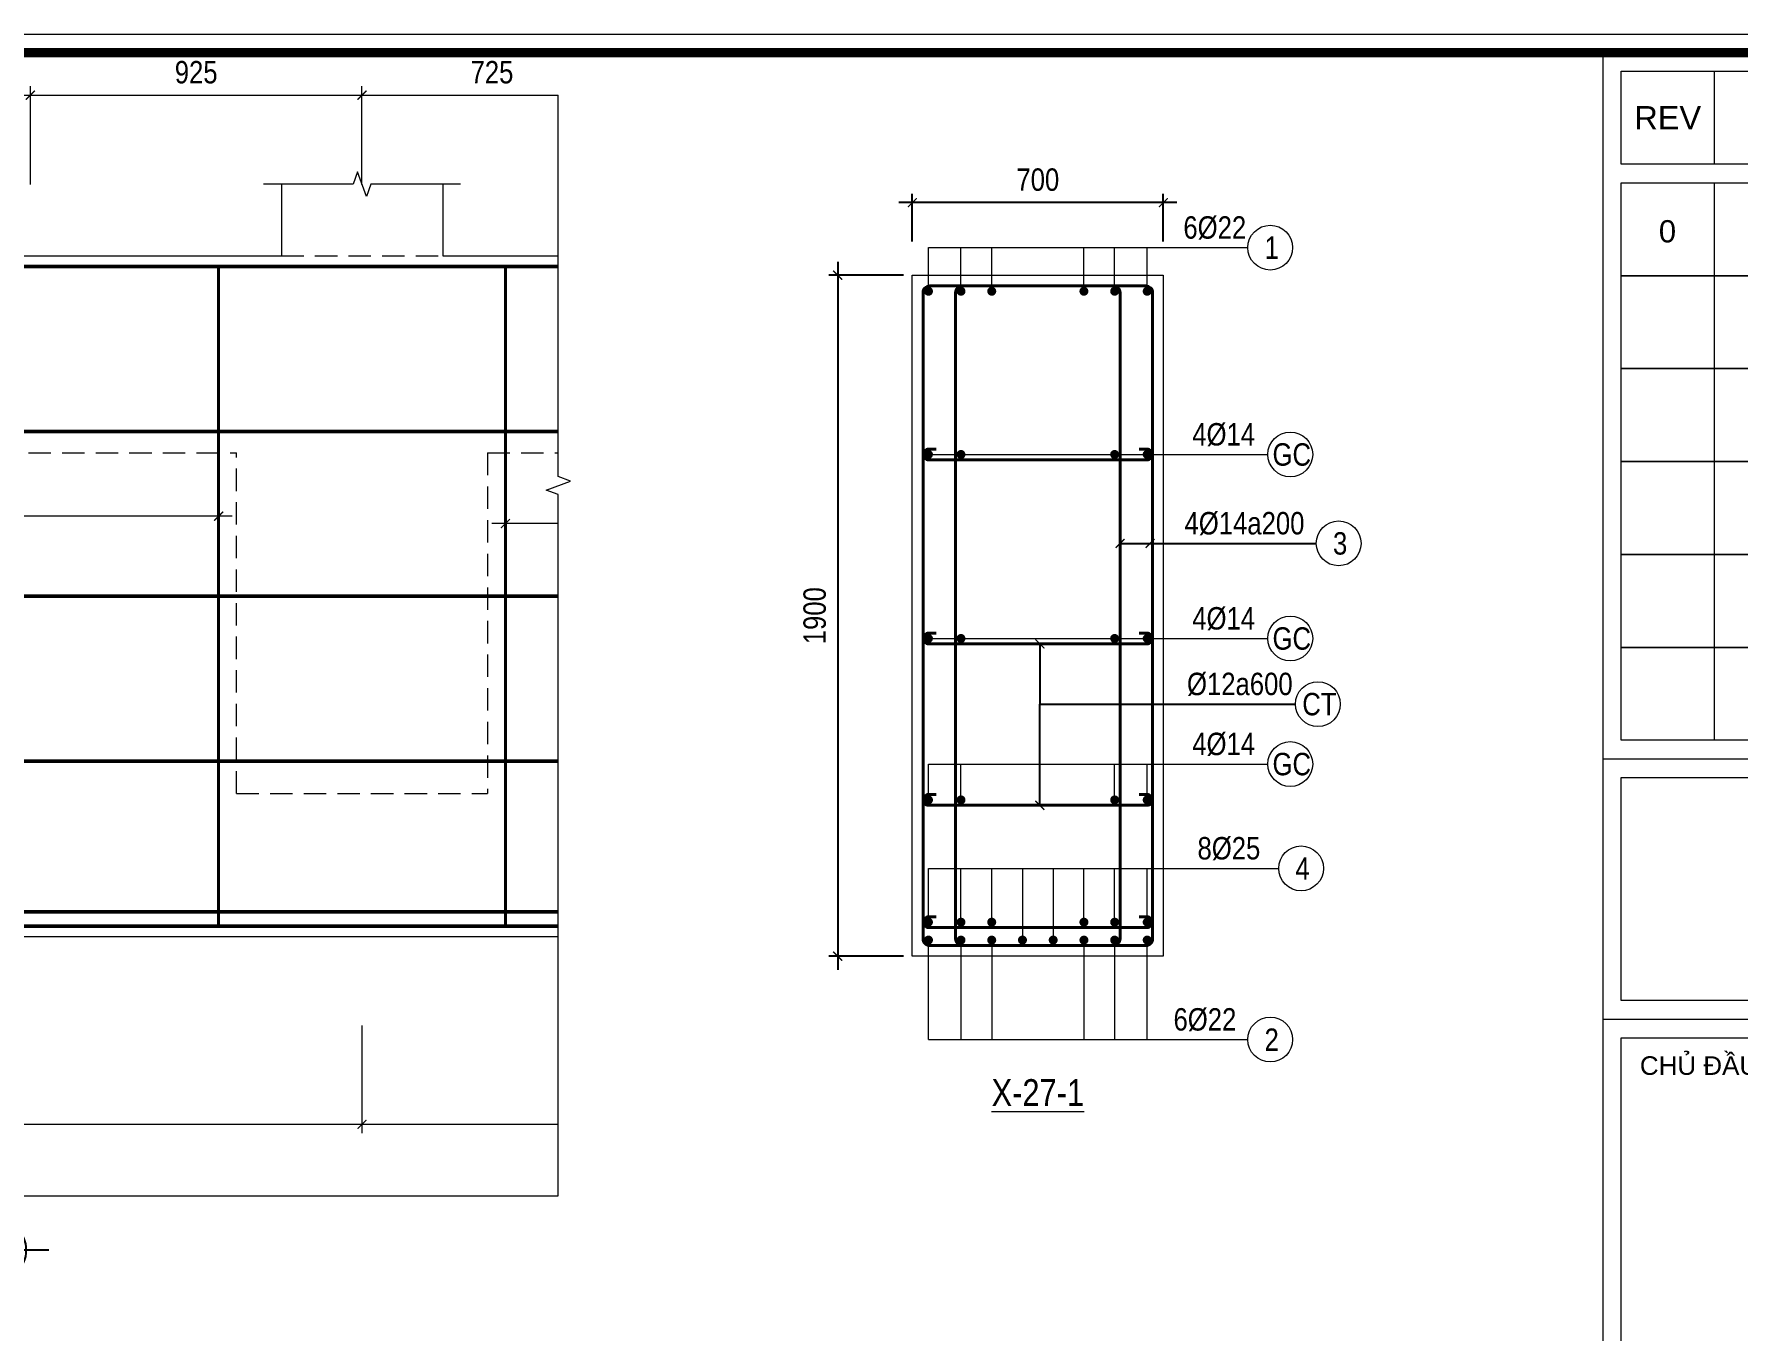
# Model space of a CAD drawing. Header units: millimetres. Extents: x 3014920 to 3563667, y -1638653 to -1356471.
# Drawn here: x 3359075 to 3363827, y -1589934 to -1586316 of the extents above; entities that cross this region are included whole.
import ezdxf
from ezdxf.enums import TextEntityAlignment as Align
from ezdxf.xclip import XClip

# ---------------------------------------------------------------- set-up
doc = ezdxf.new("R2010")
doc.units = ezdxf.units.MM
doc.header["$MEASUREMENT"] = 0
doc.header["$XCLIPFRAME"] = 0
doc.header["$PDMODE"] = 2
doc.linetypes.add('HIDDEN', pattern=[0.375, 0.25, -0.125])
doc.layers.get('0').update_dxf_attribs({"lineweight": 9})
doc.layers.get('Defpoints').update_dxf_attribs({"color": 10, "lineweight": 0})
for name, color, linetype, lineweight in [('2', 2, 'Continuous', 20), ('CDAI', 21, 'Continuous', 40), ('CTHEP', 50, 'Continuous', 50), ('DBAO', 90, 'Continuous', 13), ('DGIONG', 130, 'Continuous', 13), ('KTH', 154, 'Continuous', 9), ('Net khuat', 8, 'HIDDEN', 13), ('TEXT', 7, 'Continuous', 15)]:
    doc.layers.add(name, color=color, linetype=linetype, lineweight=lineweight)
doc.layers.add('8', color=8, linetype='Continuous')
doc.styles.add('CHG_XX_Khung ten$0$A1 BORDER$0$ARIAL', font='arial.ttf')
doc.styles.add('CHG_XX_Khung ten$0$A1 BORDER$0$Title Block DD$0$ARIAL', font='arial.ttf')
doc.styles.add('CHG_XX_Khung ten$0$arial', font='arial.ttf')
doc.styles.add('HELVECONDENSE', font='VHELVCN_0.TTF')
doc.styles.add('Star-HelCon', font='VHELVCN_0.TTF')
doc.styles.add('TTP-HelCon', font='VHELVCN_0.TTF')
doc.dimstyles.new('TTP-25', dxfattribs={"dimscale": 25, "dimtxt": 2.5, "dimasz": 1, "dimexe": 1, "dimexo": 1, "dimgap": 0.09, "dimtad": 0, "dimdec": 4, "dimrnd": 1, "dimzin": 9, "dimdsep": 46, "dimtxsty": 'TTP-HelCon', "dimblk": 'ARCHTICK', "dimcen": 0.09, "dimdle": 1.5, "dimclrd": 256, "dimclre": 256, "dimclrt": 7, "dimadec": 0, "dimazin": 0, "dimtfac": 1, "dimtdec": 4, "dimtmove": 0, "dimatfit": 3, "dimldrblk": 'ARCHTICK', "dimfxl": 1, "dimtvp": 1, "dimtolj": 1, "dimtzin": 0, "dimarcsym": 0})

# ---------------------------------------------------------------- blocks, each defined once
blk = doc.blocks.new('_ArchTick')
at = {"color": 0, "linetype": 'ByBlock', "const_width": 0.15}
blk.add_lwpolyline([(-0.5, -0.5), (0.5, 0.5)], dxfattribs=at)
blk = doc.blocks.new('*D2242')
at = {"layer": 'Defpoints', "color": 0, "transparency": 16777216}
for p in [(12074.5, -14.1), (11149.5, -288.1), (12074.5, -288.1)]:
    blk.add_point(p, dxfattribs=at)
at = {"layer": 'KTH', "lineweight": -2, "transparency": 16777216}
for p, q in [((11149.5, -263.1), (11149.5, 10.9)), ((12074.5, -263.1), (12074.5, 10.9)), ((11112, -14.1), (12112, -14.1))]:
    blk.add_line(p, q, dxfattribs=at)
at = {"layer": 'KTH', "lineweight": -2, "transparency": 16777216, "xscale": 25, "yscale": 25, "zscale": 25, "rotation": 180}
blk.add_blockref('_ArchTick', (11149.5, -14.1), dxfattribs=at)
at = {"layer": 'KTH', "lineweight": -2, "transparency": 16777216, "xscale": 25, "yscale": 25, "zscale": 25}
blk.add_blockref('_ArchTick', (12074.5, -14.1), dxfattribs=at)
at = {"layer": 'KTH', "color": 7, "transparency": 16777216, "insert": (11612, 49.7), "char_height": 62.5, "attachment_point": 5, "style": 'TTP-HelCon'}
blk.add_mtext('\\A1;925', dxfattribs=at)
blk = doc.blocks.new('dau truc')
blk.add_circle((0, 0), 180)
at = {"layer": '8'}
for p, q in [((0, 127), (0, 345)), ((-127, 0), (-345, 0)), ((345, 0), (127, 0)), ((0, -345), (0, -127))]:
    blk.add_line(p, q, dxfattribs=at)
blk.add_circle((0, 0), 200, dxfattribs=at)
at = {"layer": 'TEXT', "style": 'HELVECONDENSE'}
blk.add_attdef('A', text='', height=233, dxfattribs=at).set_placement((0, 0), align=Align.MIDDLE)
blk = doc.blocks.new('*D2245')
at = {"layer": 'Defpoints', "color": 0, "transparency": 16777216}
for p in [(9249.5, -2660), (12074.5, -2660), (12074.5, -2885)]:
    blk.add_point(p, dxfattribs=at)
at = {"layer": 'KTH', "lineweight": -2, "transparency": 16777216}
for p, q in [((9249.5, -2685), (9249.5, -2910)), ((12074.5, -2685), (12074.5, -2910)), ((9212, -2885), (12112, -2885))]:
    blk.add_line(p, q, dxfattribs=at)
at = {"layer": 'KTH', "lineweight": -2, "transparency": 16777216, "xscale": 25, "yscale": 25, "zscale": 25, "rotation": 180}
blk.add_blockref('_ArchTick', (9249.5, -2885), dxfattribs=at)
at = {"layer": 'KTH', "lineweight": -2, "transparency": 16777216, "xscale": 25, "yscale": 25, "zscale": 25}
blk.add_blockref('_ArchTick', (12074.5, -2885), dxfattribs=at)
at = {"layer": 'KTH', "color": 7, "transparency": 16777216, "insert": (10662, -2821.2), "char_height": 62.5, "attachment_point": 5, "style": 'TTP-HelCon'}
blk.add_mtext('\\A1;2825', dxfattribs=at)
blk = doc.blocks.new('*D2248')
at = {"layer": 'Defpoints', "color": 0, "transparency": 16777216}
for p in [(11149.5, -14.1), (6050.5, -288.1), (11149.5, -288.1)]:
    blk.add_point(p, dxfattribs=at)
at = {"layer": 'KTH', "lineweight": -2, "transparency": 16777216}
for p, q in [((6050.5, -263.1), (6050.5, 10.9)), ((11149.5, -263.1), (11149.5, 10.9)), ((6013, -14.1), (11187, -14.1))]:
    blk.add_line(p, q, dxfattribs=at)
at = {"layer": 'KTH', "lineweight": -2, "transparency": 16777216, "xscale": 25, "yscale": 25, "zscale": 25, "rotation": 180}
blk.add_blockref('_ArchTick', (6050.5, -14.1), dxfattribs=at)
at = {"layer": 'KTH', "lineweight": -2, "transparency": 16777216, "xscale": 25, "yscale": 25, "zscale": 25}
blk.add_blockref('_ArchTick', (11149.5, -14.1), dxfattribs=at)
at = {"layer": 'KTH', "color": 7, "transparency": 16777216, "insert": (8600, 49.7), "char_height": 62.5, "attachment_point": 5, "style": 'TTP-HelCon'}
blk.add_mtext('\\A1;4125', dxfattribs=at)
blk = doc.blocks.new('*D2225')
at = {"layer": 'Defpoints', "color": 0, "transparency": 16777216}
for p in [(9249.5, -1012), (11674.5, -1012), (9249.5, -1188.4)]:
    blk.add_point(p, dxfattribs=at)
at = {"layer": 'KTH', "lineweight": -2, "transparency": 16777216}
for p, q in [((9249.5, -1037), (9249.5, -1213.4)), ((11674.5, -1037), (11674.5, -1213.4)), ((11712, -1188.4), (9212, -1188.4))]:
    blk.add_line(p, q, dxfattribs=at)
at = {"layer": 'KTH', "lineweight": -2, "transparency": 16777216, "xscale": 25, "yscale": 25, "zscale": 25, "rotation": 180}
blk.add_blockref('_ArchTick', (9249.5, -1188.4), dxfattribs=at)
at = {"layer": 'KTH', "lineweight": -2, "transparency": 16777216, "xscale": 25, "yscale": 25, "zscale": 25}
blk.add_blockref('_ArchTick', (11674.5, -1188.4), dxfattribs=at)
at = {"layer": 'KTH', "color": 7, "transparency": 16777216, "insert": (10462, -1118.5), "char_height": 62.5, "attachment_point": 5, "style": 'TTP-HelCon'}
blk.add_mtext('\\A1;4Þ14a250-3', dxfattribs=at)
blk = doc.blocks.new('*D2229')
at = {"layer": 'Defpoints', "color": 0, "transparency": 16777216}
for p in [(12074.5, -2584), (14699.5, -2584), (14699.5, -2885)]:
    blk.add_point(p, dxfattribs=at)
at = {"layer": 'KTH', "lineweight": -2, "transparency": 16777216}
for p, q in [((12074.5, -2609), (12074.5, -2910)), ((14699.5, -2609), (14699.5, -2910)), ((12037, -2885), (14737, -2885))]:
    blk.add_line(p, q, dxfattribs=at)
at = {"layer": 'KTH', "lineweight": -2, "transparency": 16777216, "xscale": 25, "yscale": 25, "zscale": 25, "rotation": 180}
blk.add_blockref('_ArchTick', (12074.5, -2885), dxfattribs=at)
at = {"layer": 'KTH', "lineweight": -2, "transparency": 16777216, "xscale": 25, "yscale": 25, "zscale": 25}
blk.add_blockref('_ArchTick', (14699.5, -2885), dxfattribs=at)
at = {"layer": 'KTH', "color": 7, "transparency": 16777216, "insert": (13387, -2821.2), "char_height": 62.5, "attachment_point": 5, "style": 'TTP-HelCon'}
blk.add_mtext('\\A1;2625', dxfattribs=at)
blk = doc.blocks.new('*D2235')
at = {"layer": 'Defpoints', "color": 0, "transparency": 16777216}
for p in [(11050, -2885), (21150, -2885), (11050, -3085)]:
    blk.add_point(p, dxfattribs=at)
at = {"layer": 'KTH', "lineweight": -2, "transparency": 16777216}
for p, q in [((11050, -2910), (11050, -3110)), ((21150, -2910), (21150, -3110)), ((21187.5, -3085), (11012.5, -3085))]:
    blk.add_line(p, q, dxfattribs=at)
at = {"layer": 'KTH', "lineweight": -2, "transparency": 16777216, "xscale": 25, "yscale": 25, "zscale": 25, "rotation": 180}
blk.add_blockref('_ArchTick', (11050, -3085), dxfattribs=at)
at = {"layer": 'KTH', "lineweight": -2, "transparency": 16777216, "xscale": 25, "yscale": 25, "zscale": 25}
blk.add_blockref('_ArchTick', (21150, -3085), dxfattribs=at)
at = {"layer": 'KTH', "color": 7, "transparency": 16777216, "insert": (16100, -3021.1), "char_height": 62.5, "attachment_point": 5, "style": 'TTP-HelCon'}
blk.add_mtext('\\A1;10100', dxfattribs=at)
blk = doc.blocks.new('*D2202')
at = {"layer": 'Defpoints', "color": 0, "transparency": 16777216}
for p in [(12474.5, -1012), (14699.5, -1012), (12474.5, -1209.1)]:
    blk.add_point(p, dxfattribs=at)
at = {"layer": 'KTH', "lineweight": -2, "transparency": 16777216}
for p, q in [((12474.5, -1037), (12474.5, -1234.1)), ((14699.5, -1037), (14699.5, -1234.1)), ((14737, -1209.1), (12437, -1209.1))]:
    blk.add_line(p, q, dxfattribs=at)
at = {"layer": 'KTH', "lineweight": -2, "transparency": 16777216, "xscale": 25, "yscale": 25, "zscale": 25, "rotation": 180}
blk.add_blockref('_ArchTick', (12474.5, -1209.1), dxfattribs=at)
at = {"layer": 'KTH', "lineweight": -2, "transparency": 16777216, "xscale": 25, "yscale": 25, "zscale": 25}
blk.add_blockref('_ArchTick', (14699.5, -1209.1), dxfattribs=at)
at = {"layer": 'KTH', "color": 7, "transparency": 16777216, "insert": (13587, -1139.2), "char_height": 62.5, "attachment_point": 5, "style": 'TTP-HelCon'}
blk.add_mtext('\\A1;4Þ14a250-3', dxfattribs=at)
blk = doc.blocks.new('*D2204')
at = {"layer": 'Defpoints', "color": 0, "transparency": 16777216}
for p in [(12799.5, -14.1), (12074.5, -288.1), (12799.5, -288.1)]:
    blk.add_point(p, dxfattribs=at)
at = {"layer": 'KTH', "lineweight": -2, "transparency": 16777216}
for p, q in [((12074.5, -263.1), (12074.5, 10.9)), ((12799.5, -263.1), (12799.5, 10.9)), ((12037, -14.1), (12837, -14.1))]:
    blk.add_line(p, q, dxfattribs=at)
at = {"layer": 'KTH', "lineweight": -2, "transparency": 16777216, "xscale": 25, "yscale": 25, "zscale": 25, "rotation": 180}
blk.add_blockref('_ArchTick', (12074.5, -14.1), dxfattribs=at)
at = {"layer": 'KTH', "lineweight": -2, "transparency": 16777216, "xscale": 25, "yscale": 25, "zscale": 25}
blk.add_blockref('_ArchTick', (12799.5, -14.1), dxfattribs=at)
at = {"layer": 'KTH', "color": 7, "transparency": 16777216, "insert": (12437, 49.7), "char_height": 62.5, "attachment_point": 5, "style": 'TTP-HelCon'}
blk.add_mtext('\\A1;725', dxfattribs=at)
blk = doc.blocks.new('*D1087')
at = {"layer": 'Defpoints', "color": 0, "ltscale": 500, "transparency": 16777216}
for p in [(3361524.7, -1586988.6), (3361316.5, -1588888.6), (3361524.7, -1588888.6)]:
    blk.add_point(p, dxfattribs=at)
at = {"layer": 'KTH', "lineweight": -2, "ltscale": 500, "transparency": 16777216}
for p, q in [((3361499.7, -1586988.6), (3361291.5, -1586988.6)), ((3361316.5, -1586951.1), (3361316.5, -1588926.1)), ((3361499.7, -1588888.6), (3361291.5, -1588888.6))]:
    blk.add_line(p, q, dxfattribs=at)
at = {"layer": 'KTH', "lineweight": -2, "ltscale": 500, "transparency": 16777216, "xscale": 25, "yscale": 25, "zscale": 25}
for p, rotation in [((3361316.5, -1586988.6), 90), ((3361316.5, -1588888.6), 270)]:
    blk.add_blockref('_ArchTick', p, dxfattribs=dict(at, rotation=rotation))
at = {"layer": 'KTH', "color": 7, "ltscale": 500, "transparency": 16777216, "insert": (3361252.6, -1587938.6), "char_height": 62.5, "attachment_point": 5, "rotation": 90, "style": 'TTP-HelCon'}
blk.add_mtext('\\A1;1900', dxfattribs=at)
blk = doc.blocks.new('*D1088')
at = {"layer": 'Defpoints', "color": 0, "ltscale": 500, "transparency": 16777216}
for p in [(3361524.7, -1586786.3), (3361524.7, -1586919.5), (3362224.7, -1586919.5)]:
    blk.add_point(p, dxfattribs=at)
at = {"layer": 'KTH', "lineweight": -2, "ltscale": 500, "transparency": 16777216}
for p, q in [((3362262.2, -1586786.3), (3361487.2, -1586786.3)), ((3361524.7, -1586894.5), (3361524.7, -1586761.3)), ((3362224.7, -1586894.5), (3362224.7, -1586761.3))]:
    blk.add_line(p, q, dxfattribs=at)
at = {"layer": 'KTH', "lineweight": -2, "ltscale": 500, "transparency": 16777216, "xscale": 25, "yscale": 25, "zscale": 25, "rotation": 180}
blk.add_blockref('_ArchTick', (3361524.7, -1586786.3), dxfattribs=at)
at = {"layer": 'KTH', "lineweight": -2, "ltscale": 500, "transparency": 16777216, "xscale": 25, "yscale": 25, "zscale": 25}
blk.add_blockref('_ArchTick', (3362224.7, -1586786.3), dxfattribs=at)
at = {"layer": 'KTH', "color": 7, "ltscale": 500, "transparency": 16777216, "insert": (3361874.7, -1586722.5), "char_height": 62.5, "attachment_point": 5, "style": 'TTP-HelCon'}
blk.add_mtext('\\A1;700', dxfattribs=at)
blk = doc.blocks.new('CHG_XX_Khung ten')
for p, q in [((687, 577), (687, 17)), ((687, 501), (824, 501)), ((687, 473), (824, 473))]:
    blk.add_line(p, q)
at = {"linetype": 'Continuous'}
for p, q in [((699, 575), (699, 565)), ((699, 563), (699, 503))]:
    blk.add_line(p, q, dxfattribs=at)
blk.add_lwpolyline([(15, 579), (826, 579), (826, 15), (15, 15)], close=True)
at = {"color": 4, "linetype": 'Continuous', "const_width": 1}
blk.add_lwpolyline([(17, 577), (824, 577), (824, 17), (17, 17)], close=True, dxfattribs=at)
at = {"linetype": 'Continuous'}
for points in [[(822, 565), (689, 565), (689, 575), (822, 575)], [(822, 553), (689, 553), (689, 563), (822, 563)], [(822, 543), (689, 543), (689, 553), (822, 553)], [(822, 533), (689, 533), (689, 543), (822, 543)], [(822, 523), (689, 523), (689, 533), (822, 533)], [(822, 513), (689, 513), (689, 523), (822, 523)], [(822, 503), (689, 503), (689, 513), (822, 513)], [(689, 499), (822, 499), (822, 475), (689, 475)], [(689, 471), (822, 471), (822, 424.69), (689, 424.69)]]:
    blk.add_lwpolyline(points, close=True, dxfattribs=at)
for s, height, style, p in [('REV', 2.5, 'CHG_XX_Khung ten$0$A1 BORDER$0$ARIAL', (694, 570)), ('0', 2.39, 'CHG_XX_Khung ten$0$arial', (693.97, 557.78))]:
    blk.add_text(s, height=height, dxfattribs=dict(style=style)).set_placement(p, align=Align.MIDDLE_CENTER)
at = {"style": 'CHG_XX_Khung ten$0$A1 BORDER$0$Title Block DD$0$ARIAL'}
blk.add_text('CHỦ ĐẦU TƯ - CLIENT', height=2, dxfattribs=at).set_placement((691, 468), align=Align.MIDDLE_LEFT)
blk = doc.blocks.new('2X-27')
at = {"layer": 'CDAI'}
for points in [[(11674.54571, -492.01967), (11674.54571, -2332.01967)], [(12474.54571, -492.01967), (12474.54571, -2332.01967)]]:
    blk.add_lwpolyline(points, dxfattribs=at)
at = {"layer": 'CTHEP'}
for p, q in [((-1120, -492.0023), (12349.5441, -492.00231)), ((43600.82369, -952.0023), (-1097.24346, -952.0023)), ((43600.82369, -1412.0023), (-1120, -1412.0023)), ((43590.27909, -1872.0023), (-1090, -1872.0023))]:
    blk.add_line(p, q, dxfattribs=at)
for points in [[(11929.54571, -492.0023), (43920.00001, -492.00231), (43920.00001, -992.23503)], [(9249.54571, -2292.0023), (14699.54571, -2292.0023)], [(-1120, -2332.0023), (43920.00001, -2332.0023)]]:
    blk.add_lwpolyline(points, dxfattribs=at)
at = {"layer": 'DBAO', "linetype": 'Continuous'}
for p, q in [((11849.55321, -262.0023), (11849.55321, -462.0023)), ((12299.54571, -262.0023), (12299.54571, -462.0023)), ((5350.00195, -462.0023), (11849.54735, -462.0023)), ((12299.54571, -462.0023), (12424.54571, -462.0023)), ((12304.54571, -462.0023), (18250.00195, -462.0023))]:
    blk.add_line(p, q, dxfattribs=at)
at = {"layer": 'DBAO', "linetype": 'Continuous', "flags": 128}
blk.add_lwpolyline([(43950, -2362.0023), (-1150, -2362.0023), (-1150, -462.0023)], dxfattribs=at)
at = {"layer": 'DGIONG', "linetype": 'Continuous', "flags": 128}
blk.add_lwpolyline([(12349.54571, -262.0023), (12099.54571, -262.0023), (12087.04571, -296.34577), (12062.04571, -227.65884), (12049.54571, -262.0023), (11799.53821, -262.0023)], dxfattribs=at)
at = {"layer": 'Net khuat', "ltscale": 250}
for p, q in [((11849.54571, -462.0023), (12299.54571, -462.0023)), ((12299.53821, -462.0023), (12299.54571, -462.0023)), ((12424.54571, -462.0023), (12424.55321, -462.0023)), ((5800.45492, -1011.98915), (11724.54571, -1011.99553)), ((11724.54571, -1962.0023), (11724.54571, -1011.99553)), ((12424.54571, -1012.0023), (12424.54571, -1962.0023)), ((12424.54571, -1012.0023), (18050.00031, -1012.0023)), ((11724.54571, -1962.0023), (12424.54571, -1962.0023))]:
    blk.add_line(p, q, dxfattribs=at)
at = {"layer": '2', "ltscale": 300}
ref = blk.add_blockref('dau truc', (11050.00195, -3235.82849), dxfattribs=dict(at, xscale=0.4367131295148283, yscale=0.4367131295148283, zscale=0.4367131295148283))
ref.add_attrib('A', 'F', dxfattribs={"layer": 'TEXT', "height": 87.5, "style": 'HELVECONDENSE'}).set_placement((11050.00195, -3235.82849), align=Align.MIDDLE)
at = {"layer": 'KTH'}
for base, p1, p2, text, picture, middle in [((11149.54571, -14.12697), (6050.45492, -288.13157), (11149.54571, -288.13157), '4125', '*D2248', (8600.00032, 49.70637)), ((9249.54571, -1188.43912), (11674.54571, -1011.98915), (9249.54571, -1011.99429), '4Þ14a250-3', '*D2225', (10462.04571, -1118.52245)), ((12474.54571, -1209.13898), (14699.54571, -1012.0023), (12474.54571, -1012.0023), '4Þ14a250-3', '*D2202', (13587.04571, -1139.22231))]:
    dim = blk.add_linear_dim(base=base, p1=p1, p2=p2, angle=180, text=text, dimstyle='TTP-25', override={"dimtmove": 1}, dxfattribs=at)
    dim.commit()
    dim.dimension.update_dxf_attribs({"geometry": picture, "text_midpoint": middle})
for base, p1, p2, picture, middle in [((12074.54571, -14.12697), (11149.54571, -288.13157), (12074.54571, -288.13157), '*D2242', (11612.04571, 49.70637)), ((12799.54571, -14.12697), (12074.54571, -288.13157), (12799.54571, -288.13157), '*D2204', (12437.04571, 49.70637))]:
    dim = blk.add_linear_dim(base=base, p1=p1, p2=p2, angle=180, dimstyle='TTP-25', override={"dimtmove": 1}, dxfattribs=at)
    dim.commit()
    dim.dimension.update_dxf_attribs({"geometry": picture, "text_midpoint": middle})
for base, p1, p2, picture, middle in [((14699.54571, -2885.00821), (12074.54571, -2583.96395), (14699.54571, -2583.96395), '*D2229', (13387.04571, -2821.17488)), ((12074.54571, -2885.00821), (9249.54571, -2660.00821), (12074.54571, -2660.00821), '*D2245', (10662.04571, -2821.17488)), ((11050.00195, -3084.96395), (21150.00195, -2885.00821), (11050.00195, -2885.00821), '*D2235', (16100.00195, -3021.13062))]:
    dim = blk.add_linear_dim(base=base, p1=p1, p2=p2, dimstyle='TTP-25', override={"dimtmove": 1}, dxfattribs=at)
    dim.commit()
    dim.dimension.update_dxf_attribs({"geometry": picture, "text_midpoint": middle})

msp = doc.modelspace()

# ---------------------------------------------------------------- linework, layer by layer
at = {"layer": 'CDAI', "elevation": 0}
for points in [[(3361573.45318, -1587018.55841), (3362175.95318, -1587018.55841, -0.4142135624), (3362194.70318, -1587037.30841), (3362194.70318, -1588839.80841, -0.4142135624), (3362175.95318, -1588858.55841), (3361573.45318, -1588858.55841, -0.4142135624), (3361554.70318, -1588839.80841), (3361554.70318, -1587037.30841, -0.4142135624)], [(3362085.2389, -1587018.55841), (3361664.16747, -1587018.55841, 0.4142135624), (3361645.41747, -1587037.30841), (3361645.41747, -1588839.80841, 0.4142135624), (3361664.16747, -1588858.55841), (3362085.2389, -1588858.55841, 0.4142135624), (3362103.9889, -1588839.80841), (3362103.9889, -1587037.30841, 0.4142135624)]]:
    msp.add_lwpolyline(points, format="xyb", close=True, dxfattribs=at)
for points in [[(3361591.62317, -1587473.82833), (3361569.70318, -1587473.82833, 0.4142135624), (3361554.70318, -1587488.82833), (3361554.70318, -1587488.82833, 0.4142135624), (3361569.70318, -1587503.82833), (3362179.70318, -1587503.82833, 0.4142135624), (3362194.70318, -1587488.82833), (3362194.70318, -1587488.82833, 0.4142135624), (3362179.70318, -1587473.82833), (3362157.78319, -1587473.82833)], [(3361591.62317, -1587987.16167), (3361569.70318, -1587987.16167, 0.4142135624), (3361554.70318, -1588002.16167), (3361554.70318, -1588002.16167, 0.4142135624), (3361569.70318, -1588017.16167), (3362179.70318, -1588017.16167, 0.4142135624), (3362194.70318, -1588002.16167), (3362194.70318, -1588002.16167, 0.4142135624), (3362179.70318, -1587987.16167), (3362157.78319, -1587987.16167)], [(3361591.62317, -1588437.495), (3361569.70318, -1588437.495, 0.4142135624), (3361554.70318, -1588452.495), (3361554.70318, -1588452.495, 0.4142135624), (3361569.70318, -1588467.495), (3362179.70318, -1588467.495, 0.4142135624), (3362194.70318, -1588452.495), (3362194.70318, -1588452.495, 0.4142135624), (3362179.70318, -1588437.495), (3362157.78319, -1588437.495)], [(3361591.62317, -1588778.55841), (3361569.70318, -1588778.55841, 0.4142135624), (3361554.70318, -1588793.55841), (3361554.70318, -1588793.55841, 0.4142135624), (3361569.70318, -1588808.55841), (3362179.70318, -1588808.55841, 0.4142135624), (3362194.70318, -1588793.55841), (3362194.70318, -1588793.55841, 0.4142135624), (3362179.70318, -1588778.55841), (3362157.78319, -1588778.55841)]]:
    msp.add_lwpolyline(points, format="xyb", dxfattribs=at)
at = {"layer": 'CTHEP', "const_width": 12.5, "elevation": 0}
for points in [[(3361563.45318, -1587033.55841, 1), (3361575.95318, -1587033.55841, 1)], [(3361654.16747, -1587033.55841, -1), (3361666.66747, -1587033.55841, -1)], [(3361739.88175, -1587033.55841, -1), (3361752.38175, -1587033.55841, -1)], [(3362009.52461, -1587033.55841, 1), (3361997.02461, -1587033.55841, 1)], [(3362095.2389, -1587033.55841, 1), (3362082.7389, -1587033.55841, 1)], [(3362173.45318, -1587033.55841, 1), (3362185.95318, -1587033.55841, 1)], [(3361563.45318, -1587488.82833, 1), (3361575.95318, -1587488.82833, 1)], [(3361654.16747, -1587488.82834, 1), (3361666.66747, -1587488.82834, 1)], [(3362082.7389, -1587488.82833, 1), (3362095.2389, -1587488.82833, 1)], [(3362173.45318, -1587488.82833, 1), (3362185.95318, -1587488.82833, 1)], [(3361563.45318, -1588002.16167, 1), (3361575.95318, -1588002.16167, 1)], [(3361654.16747, -1588002.16167, 1), (3361666.66747, -1588002.16167, 1)], [(3362082.7389, -1588002.16167, 1), (3362095.2389, -1588002.16167, 1)], [(3362173.45318, -1588002.16167, 1), (3362185.95318, -1588002.16167, 1)], [(3361563.45318, -1588452.495, 1), (3361575.95318, -1588452.495, 1)], [(3361654.16747, -1588452.495, 1), (3361666.66747, -1588452.495, 1)], [(3362082.7389, -1588452.495, 1), (3362095.2389, -1588452.495, 1)], [(3362173.45318, -1588452.495, 1), (3362185.95318, -1588452.495, 1)], [(3361563.45318, -1588793.55841, -1), (3361575.95318, -1588793.55841, -1)], [(3361654.16747, -1588793.55841, 1), (3361666.66747, -1588793.55841, 1)], [(3361739.88175, -1588793.55841, 1), (3361752.38175, -1588793.55841, 1)], [(3362009.52461, -1588793.55841, -1), (3361997.02461, -1588793.55841, -1)], [(3362095.2389, -1588793.55841, -1), (3362082.7389, -1588793.55841, -1)], [(3362173.45318, -1588793.55841, -1), (3362185.95318, -1588793.55841, -1)], [(3361563.45318, -1588843.55841, 1), (3361575.95318, -1588843.55841, 1)], [(3361654.16747, -1588843.55841, 1), (3361666.66747, -1588843.55841, 1)], [(3361739.88175, -1588843.55841, 1), (3361752.38175, -1588843.55841, 1)], [(3361825.59604, -1588843.55841, 1), (3361838.09604, -1588843.55841, 1)], [(3361923.81033, -1588843.55841, -1), (3361911.31033, -1588843.55841, -1)], [(3362009.52461, -1588843.55841, -1), (3361997.02461, -1588843.55841, -1)], [(3362095.2389, -1588843.55841, -1), (3362082.7389, -1588843.55841, -1)], [(3362173.45318, -1588843.55841, 1), (3362185.95318, -1588843.55841, 1)]]:
    msp.add_lwpolyline(points, format="xyb", close=True, dxfattribs=at)
at = {"layer": 'DBAO', "elevation": 0, "flags": 128}
for points in [[(3361524.70318, -1586988.55841), (3362224.70318, -1586988.55841)], [(3362224.70318, -1586988.55841), (3362224.70318, -1588888.55841), (3361524.70318, -1588888.55841), (3361524.70318, -1586988.55841)]]:
    msp.add_lwpolyline(points, dxfattribs=at)
at = {"layer": 'DGIONG'}
for p, q in [((3361569.70318, -1587033.55841), (3361569.70318, -1586911.80841)), ((3361569.70318, -1586911.80841), (3362460.29969, -1586911.80841)), ((3361660.41747, -1587033.55841), (3361660.41747, -1586911.80841)), ((3361746.13175, -1587033.55841), (3361746.13175, -1586911.80841)), ((3362003.27461, -1587033.55841), (3362003.27461, -1586911.80841)), ((3362088.9889, -1587033.55841), (3362088.9889, -1586911.80841)), ((3362179.70318, -1587033.55841), (3362179.70318, -1586911.80841)), ((3361569.70318, -1587488.82833), (3362516.26425, -1587488.82834)), ((3361569.70318, -1588002.16167), (3362516.26425, -1588002.16167)), ((3361569.70318, -1588352.495), (3362516.26425, -1588352.495)), ((3361569.70318, -1588452.495), (3361569.70318, -1588352.495)), ((3361660.41747, -1588452.495), (3361660.41747, -1588352.495)), ((3362088.9889, -1588452.495), (3362088.9889, -1588352.495)), ((3362179.70318, -1588452.495), (3362179.70318, -1588352.495)), ((3361569.70318, -1588643.55841), (3362546.45457, -1588643.55841)), ((3361569.70318, -1588793.55841), (3361569.70318, -1588643.55841)), ((3361660.41747, -1588793.55841), (3361660.41747, -1588643.55841)), ((3361746.13175, -1588793.55841), (3361746.13175, -1588643.55841)), ((3361831.84604, -1588643.55841), (3361831.84604, -1588843.55841)), ((3361917.56033, -1588643.55841), (3361917.56033, -1588843.55841)), ((3362003.27461, -1588793.55841), (3362003.27461, -1588643.55841)), ((3362088.9889, -1588793.55841), (3362088.9889, -1588643.55841)), ((3362179.70318, -1588793.55841), (3362179.70318, -1588643.55841)), ((3361569.70318, -1589120.96023), (3361569.70318, -1588843.55841)), ((3361660.41747, -1588843.55841), (3361660.41747, -1589120.96023)), ((3361746.13175, -1588843.55841), (3361746.13175, -1589120.96023)), ((3362003.27461, -1588843.55841), (3362003.27461, -1589120.96023)), ((3362088.9889, -1588843.55841), (3362088.9889, -1589120.96023)), ((3362179.70318, -1589120.96023), (3362179.70318, -1588843.55841)), ((3361569.70318, -1589120.96023), (3362460.29969, -1589120.96023))]:
    msp.add_line(p, q, dxfattribs=at)
at = {"layer": 'DGIONG', "linetype": 'Continuous', "elevation": 0, "flags": 128}
msp.add_lwpolyline([(3360537.35685, -1589557.46065), (3360537.35707, -1587600.69201), (3360503.01361, -1587588.19201), (3360571.70054, -1587563.19201), (3360537.35707, -1587550.69201), (3360537.35691, -1586486.62367)], dxfattribs=at)
at = {"layer": 'DGIONG'}
for centre in [(3362522.79969, -1586911.80841), (3362578.76425, -1587488.82834), (3362713.71764, -1587736.84894), (3362578.76425, -1588002.16167), (3362655.86714, -1588185.21689), (3362578.76425, -1588352.495), (3362608.95457, -1588643.55841), (3362522.79969, -1589120.96023)]:
    msp.add_circle(centre, 62.5, dxfattribs=at)

# ---------------------------------------------------------------- block references
at = {"layer": 'DBAO'}
ref = msp.add_blockref('2X-27', (3347915.32289, -1586472.4967), dxfattribs=at)
XClip(ref).set_block_clipping_path([(-2119.6734147961, -3630.4424896371), (12622.0339631201, 896.875806222)])

# ---------------------------------------------------------------- texts
at = {"layer": 'TEXT', "style": 'TTP-HelCon'}
for s, p in [('6Þ22', (3362280.66152, -1586886.80841)), ('4Þ14', (3362305.42898, -1587463.82834)), ('4Þ14a200', (3362283.86934, -1587711.84894)), ('4Þ14', (3362305.42898, -1587977.16167)), ('Þ12a600', (3362290.78172, -1588160.21689)), ('4Þ14', (3362305.42898, -1588327.495)), ('8Þ25', (3362320.0753, -1588618.55841)), ('6Þ22', (3362253.16152, -1589095.96023))]:
    msp.add_text(s, height=62.5, dxfattribs=at).set_placement(p)
at = {"layer": 'TEXT', "style": 'Star-HelCon'}
for s, p in [('1', (3362526.96636, -1586911.80841)), ('GC', (3362582.93091, -1587488.82834)), ('3', (3362717.88431, -1587736.84894)), ('GC', (3362582.93091, -1588002.16167)), ('CT', (3362660.03381, -1588185.21689)), ('GC', (3362582.93091, -1588352.495)), ('4', (3362613.12123, -1588643.55841)), ('2', (3362526.96636, -1589120.96023))]:
    msp.add_text(s, height=62.5, dxfattribs=at).set_placement(p, align=Align.MIDDLE)
at = {"layer": 'TEXT', "style": 'TTP-HelCon'}
msp.add_text('%%UX-27-1', height=75, dxfattribs=at).set_placement((3361874.70318, -1589306.5464), align=Align.CENTER)

# ---------------------------------------------------------------- dimensions: what is measured, and where the dimension line sits
at = {"layer": 'KTH', "ltscale": 500}
dim = msp.add_linear_dim(base=(3361524.70318, -1586786.30841), p1=(3362224.70318, -1586919.54646), p2=(3361524.70318, -1586919.54646), dimstyle='TTP-25', dxfattribs=at)
dim.commit()
dim.dimension.update_dxf_attribs({"geometry": '*D1088', "text_midpoint": (3361874.70318, -1586722.47508)})
dim = msp.add_linear_dim(base=(3361316.46554, -1588888.55841), p1=(3361524.70318, -1586988.55841), p2=(3361524.70318, -1588888.55841), angle=90, dimstyle='TTP-25', dxfattribs=at)
dim.commit()
dim.dimension.update_dxf_attribs({"geometry": '*D1087', "text_midpoint": (3361252.63221, -1587938.55841)})

# ---------------------------------------------------------------- leaders
at = {"layer": 'DGIONG'}
for points in [[(3362103.9889, -1587736.84894), (3362651.21764, -1587736.84894)], [(3362187.7908, -1587736.84894), (3362651.21764, -1587736.84894)], [(3361880.34736, -1588017.16167), (3361880.34736, -1588185.21689), (3362593.36714, -1588185.21689)], [(3361880.34736, -1588467.495), (3361880.34736, -1588185.21689), (3362593.36714, -1588185.21689)]]:
    msp.add_leader(points, dimstyle='TTP-25', dxfattribs=at)

# ---------------------------------------------------------------- next in the draw order: block references
at = {"color": 5, "xscale": 25.92478421704392, "yscale": 25.92478421704392, "zscale": 25.92478421704392}
msp.add_blockref('CHG_XX_Khung ten', (3345639.78025, -1601326.46106), dxfattribs=at)

doc.saveas('drawing.dxf')
